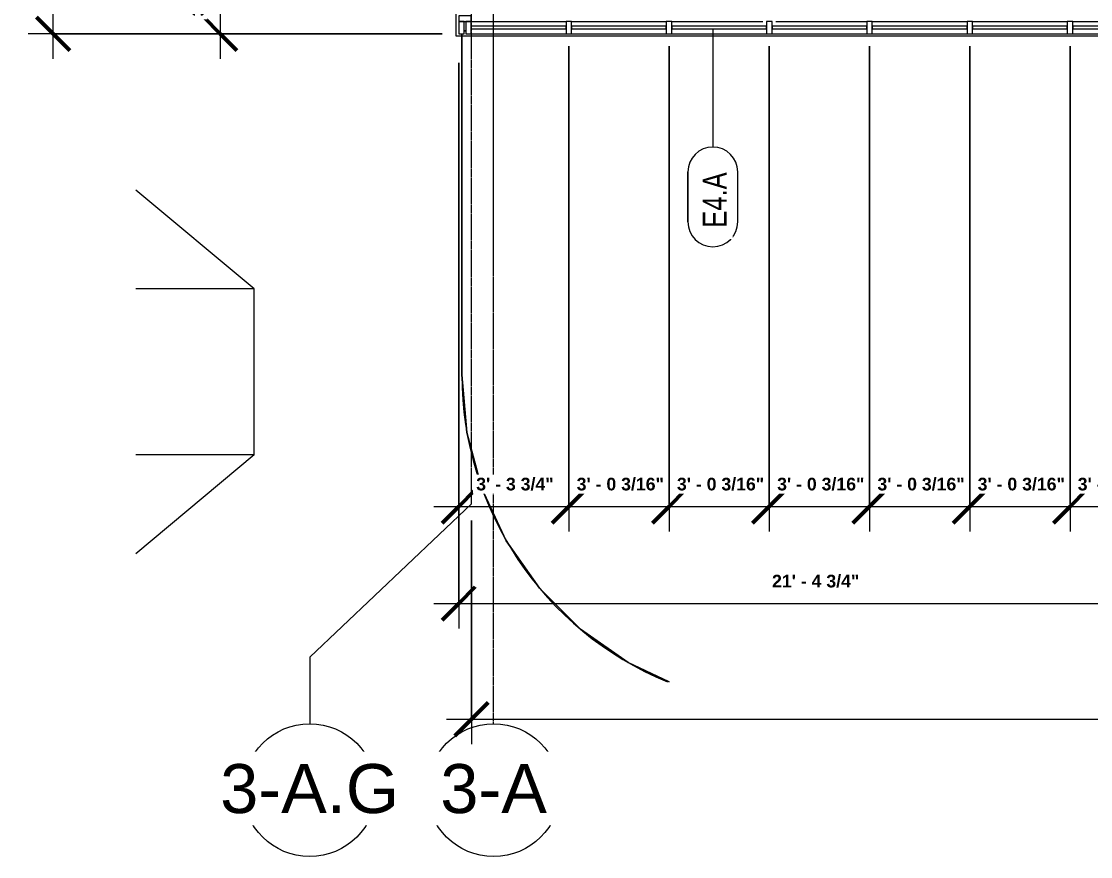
# Model space of a CAD drawing. Header units: inches. Extents: x 21592 to 24810, y -23179 to -20467.
# Drawn here: x 21899.2 to 22285.1, y -23097.1 to -22795.4 of the extents above; entities that cross this region are included whole.
import ezdxf

# ---------------------------------------------------------------- set-up
doc = ezdxf.new("R2010")
doc.units = ezdxf.units.IN
doc.header["$MEASUREMENT"] = 0
doc.linetypes.add('Grid Line 1_2_', pattern=[0.875, 0.5, -0.125, 0.125, -0.125])
for name, color, linetype, lineweight in [('A-ANNO-DIMS', 211, 'Continuous', 9), ('A-ANNO-DIMS-96', 211, 'Continuous', 9), ('A-GLAZ-CURT', 52, 'Continuous', 20), ('A-GLAZ-CWMG', 51, 'Continuous', 20), ('A-SITE-ROAD', 130, 'Continuous', 140), ('A-SITE-SWLK', 140, 'Continuous', 140), ('A-WALL-IDEN', 211, 'Continuous', 9), ('A-WALL-PATT', 111, 'Continuous', 50), ('C-TOPO', 7, 'Continuous', 20), ('Conc', 7, 'Continuous', 140), ('L-SITE-WALL', 31, 'Continuous', 20), ('S-GRID', 1, 'Continuous', 9), ('S-GRID-IDEN', 1, 'Continuous', 9)]:
    doc.layers.add(name, color=color, linetype=linetype, lineweight=lineweight)
doc.styles.add('Arial', font='arial.ttf', dxfattribs={"height": 17.703593})
doc.styles.add('Arial_B', font='arialbd.ttf', dxfattribs={"height": 9.132806})
doc.styles.add('Arial_B_1', font='arialbd.ttf', dxfattribs={"height": 4.566403})
doc.styles.add('Century Gothic_1', font='GOTHIC.TTF', dxfattribs={"width": 0.8, "height": 8.622671})
doc.dimstyles.new('OD_Dimension', dxfattribs={"dimscale": 12, "dimtxt": 9, "dimasz": 1, "dimexe": 0.75, "dimexo": 0.5, "dimgap": 0.5, "dimtad": 1, "dimdec": 4, "dimrnd": 0.0625, "dimzin": 3, "dimdsep": 46, "dimlunit": 4, "dimtxsty": 'Arial_B', "dimblk1": 'OBLIQUE', "dimblk2": 'OBLIQUE', "dimsah": 1, "dimcen": 0.09, "dimdle": 0.75, "dimazin": 0, "dimtfac": 1, "dimtdec": 4, "dimtix": 1, "dimtmove": 1, "dimatfit": 3, "dimfxl": 1, "dimtvp": 1, "dimtfill": 1, "dimfrac": 2, "dimtolj": 1, "dimtzin": 0, "dimlwd": 13, "dimlwe": 13, "dimarcsym": 2})
doc.dimstyles.new('OD_Dimension_2_1', dxfattribs={"dimscale": 12, "dimtxt": 4.5, "dimasz": 1, "dimexe": 0.75, "dimexo": 0.5, "dimgap": 0.375, "dimtad": 1, "dimdec": 4, "dimrnd": 0.0625, "dimzin": 3, "dimdsep": 46, "dimlunit": 4, "dimtxsty": 'Arial_B_1', "dimblk1": 'OBLIQUE', "dimblk2": 'OBLIQUE', "dimsah": 1, "dimcen": 0.09, "dimdle": 0.75, "dimazin": 0, "dimtfac": 1, "dimtdec": 4, "dimtix": 1, "dimtmove": 0, "dimatfit": 3, "dimfxl": 1, "dimtvp": 1, "dimtfill": 1, "dimfrac": 2, "dimtolj": 1, "dimtzin": 0, "dimlwd": 13, "dimlwe": 13, "dimarcsym": 2})
doc.dimstyles.new('OD_Dimension_2_2', dxfattribs={"dimscale": 12, "dimtxt": 4.5, "dimasz": 1, "dimexe": 0.75, "dimexo": 0.5, "dimgap": 0.375, "dimtad": 1, "dimdec": 4, "dimrnd": 0.0625, "dimzin": 3, "dimdsep": 46, "dimlunit": 4, "dimtxsty": 'Arial_B_1', "dimblk1": 'OBLIQUE', "dimblk2": 'OBLIQUE', "dimsah": 1, "dimcen": 0.09, "dimdle": 0.75, "dimazin": 0, "dimtfac": 1, "dimtdec": 4, "dimtix": 1, "dimtmove": 0, "dimatfit": 3, "dimfxl": 1, "dimtvp": 1, "dimtfill": 1, "dimfrac": 2, "dimtolj": 1, "dimtzin": 0, "dimlwd": 13, "dimlwe": 13, "dimarcsym": 2})
doc.dimstyles.new('OD_Dimension_2_3', dxfattribs={"dimscale": 12, "dimtxt": 4.5, "dimasz": 1, "dimexe": 0.75, "dimexo": 0.5, "dimgap": 0.375, "dimtad": 1, "dimdec": 4, "dimrnd": 0.0625, "dimzin": 3, "dimdsep": 46, "dimlunit": 4, "dimtxsty": 'Arial_B_1', "dimblk1": 'OBLIQUE', "dimblk2": 'OBLIQUE', "dimsah": 1, "dimcen": 0.09, "dimdle": 0.75, "dimazin": 0, "dimtfac": 1, "dimtdec": 4, "dimtix": 1, "dimtmove": 0, "dimatfit": 3, "dimfxl": 1, "dimtvp": 1, "dimtfill": 1, "dimfrac": 2, "dimtolj": 1, "dimtzin": 0, "dimlwd": 13, "dimlwe": 13, "dimarcsym": 2})
doc.dimstyles.new('OD_Dimension_2_4', dxfattribs={"dimscale": 12, "dimtxt": 4.5, "dimasz": 1, "dimexe": 0.75, "dimexo": 0.5, "dimgap": 0.375, "dimtad": 1, "dimdec": 4, "dimrnd": 0.0625, "dimzin": 3, "dimdsep": 46, "dimlunit": 4, "dimtxsty": 'Arial_B_1', "dimblk1": 'OBLIQUE', "dimblk2": 'OBLIQUE', "dimsah": 1, "dimcen": 0.09, "dimdle": 0.75, "dimazin": 0, "dimtfac": 1, "dimtdec": 4, "dimtix": 1, "dimtmove": 0, "dimatfit": 3, "dimfxl": 1, "dimtvp": 1, "dimtfill": 1, "dimfrac": 2, "dimtolj": 1, "dimtzin": 0, "dimlwd": 13, "dimlwe": 13, "dimarcsym": 2})
pattern_1 = [(0, (0, 0), (30.72, 7.68), [1.267, -21.773, 1.267, -21.773, -122.88]), (0, (0, 0), (30.72, 7.68), [-46.08, 1.267, -44.813, 1.267, -21.773, -53.76]), (0, (0, 0), (30.72, 7.68), [-115.2, 1.267, -14.093, 1.267, -37.133]), (120, (11.52, 3.84), (-22.0110751, 22.7643004), [1.267, -21.773, 1.267, -21.773, -122.88]), (120, (11.52, 3.84), (-22.0110751, 22.7643004), [-46.08, 1.267, -44.813, 1.267, -21.773, -53.76]), (120, (11.52, 3.84), (-22.0110751, 22.7643004), [-115.2, 1.267, -14.093, 1.267, -37.133]), (240, (15.36, 19.2), (-8.7089249, -30.4443004), [1.267, -21.773, 1.267, -21.773, -122.88]), (240, (15.36, 19.2), (-8.7089249, -30.4443004), [-46.08, 1.267, -44.813, 1.267, -21.773, -53.76]), (240, (15.36, 19.2), (-8.7089249, -30.4443004), [-115.2, 1.267, -14.093, 1.267, -37.133])]

# ---------------------------------------------------------------- blocks, each defined once
blk = doc.blocks.new('Struct_Xcel_Sports Complex_rvt-1-Enlarged First Floor Plan _West_')
at = {"layer": 'L-SITE-WALL', "color": 43, "lineweight": 13}
blk.add_line((22059.58, -22798.8), (22059.02, -22798.8), dxfattribs=at)
blk = doc.blocks.new('System Panel - INSULATED LOW-E GLAZING _SEE ELEVATIONS FOR U-FACTOR_ SHGC_ _ LT_-1142335-Enlarged First Floor Plan _West_')
at = {"layer": 'A-GLAZ-CURT', "color": 7}
for p, q in [((16.53125, -0.25), (-16.53125, -0.25)), ((-16.53125, -0.25), (-16.53125, -1.25)), ((-16.53125, -1.25), (16.53125, -1.25)), ((16.53125, -1.25), (16.53125, -0.25))]:
    blk.add_line(p, q, dxfattribs=at)
at = {"layer": 'A-GLAZ-CURT', "color": 10, "lineweight": 13}
for p, q in [((-16.53125, -1.25), (-16.53125, -0.25)), ((16.53125, -0.25), (-16.53125, -0.25)), ((-16.53125, -1.25), (16.53125, -1.25)), ((16.53125, -0.25), (16.53125, -1.25))]:
    blk.add_line(p, q, dxfattribs=at)
blk = doc.blocks.new('Rectangular Mullion - Exterior 2_ x 4_5_-1135321-Enlarged First Floor Plan _West_')
at = {"layer": 'A-GLAZ-CWMG', "color": 43, "lineweight": 13}
for p, q in [((22278.7, -22795.43), (22311.77, -22795.43)), ((22278.7, -22799.93), (22311.77, -22799.93))]:
    blk.add_line(p, q, dxfattribs=at)
blk = doc.blocks.new('Rectangular Mullion - Exterior 2_ x 4_5_-1142379-Enlarged First Floor Plan _West_')
at = {"layer": 'A-GLAZ-CWMG', "color": 7}
for p, q in [((-2, 3), (0, 3)), ((-2, -1.5), (-2, 3)), ((0, 3), (0, -1.5)), ((0, -1.5), (-2, -1.5))]:
    blk.add_line(p, q, dxfattribs=at)
blk = doc.blocks.new('System Panel - INSULATED LOW-E GLAZING _SEE ELEVATIONS FOR U-FACTOR_ SHGC_ _ LT_-827433-Enlarged First Floor Plan _West_')
at = {"layer": 'A-GLAZ-CURT', "color": 7}
for p, q in [((17.09375, -0.25), (-17.09375, -0.25)), ((-17.09375, -0.25), (-17.09375, -1.25)), ((-17.09375, -1.25), (17.09375, -1.25)), ((17.09375, -1.25), (17.09375, -0.25))]:
    blk.add_line(p, q, dxfattribs=at)
at = {"layer": 'A-GLAZ-CURT', "color": 10, "lineweight": 13}
for p, q in [((-17.09375, -1.25), (-17.09375, -0.25)), ((17.09375, -0.25), (-17.09375, -0.25)), ((-17.09375, -1.25), (17.09375, -1.25)), ((17.09375, -0.25), (17.09375, -1.25))]:
    blk.add_line(p, q, dxfattribs=at)
blk = doc.blocks.new('Rectangular Mullion - Exterior 2_ x 4_5_-769211-Enlarged First Floor Plan _West_')
at = {"layer": 'A-GLAZ-CWMG', "color": 43, "lineweight": 13}
for p, q in [((22242.52, -22795.43), (22276.7, -22795.43)), ((22242.52, -22799.93), (22276.7, -22799.93))]:
    blk.add_line(p, q, dxfattribs=at)
blk = doc.blocks.new('Rectangular Mullion - Exterior 2_ x 4_5_-827464-Enlarged First Floor Plan _West_')
at = {"layer": 'A-GLAZ-CWMG', "color": 7}
for p, q in [((-1, 3), (1, 3)), ((-1, -1.5), (-1, 3)), ((1, 3), (1, -1.5)), ((1, -1.5), (-1, -1.5))]:
    blk.add_line(p, q, dxfattribs=at)
blk = doc.blocks.new('Rectangular Mullion - Exterior 2_ x 4_5_-V5-Enlarged First Floor Plan _West_')
at = {"layer": 'A-GLAZ-CWMG', "color": 43, "lineweight": 13}
for p, q in [((22206.33, -22795.43), (22240.52, -22795.43)), ((22206.33, -22799.93), (22240.52, -22799.93))]:
    blk.add_line(p, q, dxfattribs=at)
blk = doc.blocks.new('Rectangular Mullion - Exterior 2_ x 4_5_-1115231-Enlarged First Floor Plan _West_')
at = {"layer": 'A-GLAZ-CWMG', "color": 7}
for p, q in [((-1, 3), (1, 3)), ((-1, -1.5), (-1, 3)), ((1, 3), (1, -1.5)), ((1, -1.5), (-1, -1.5))]:
    blk.add_line(p, q, dxfattribs=at)
blk = doc.blocks.new('Rectangular Mullion - Exterior 2_ x 4_5_-V6-Enlarged First Floor Plan _West_')
at = {"layer": 'A-GLAZ-CWMG', "color": 43, "lineweight": 13}
for p, q in [((22171.52, -22795.43), (22204.33, -22795.43)), ((22170.14, -22799.93), (22204.33, -22799.93))]:
    blk.add_line(p, q, dxfattribs=at)
blk = doc.blocks.new('Rectangular Mullion - Exterior 2_ x 4_5_-769200-Enlarged First Floor Plan _West_')
at = {"layer": 'A-GLAZ-CWMG', "color": 43, "lineweight": 13}
for p, q in [((24100.14, -22795.43), (24132.95, -22795.43)), ((24100.14, -22799.93), (24134.33, -22799.93))]:
    blk.add_line(p, q, dxfattribs=at)
blk = doc.blocks.new('Rectangular Mullion - Exterior 2_ x 4_5_-1142387-Enlarged First Floor Plan _West_')
at = {"layer": 'A-GLAZ-CWMG', "color": 7}
for p, q in [((-2, 1.5), (0, 1.5)), ((-2, -3), (-2, 1.5)), ((0, 1.5), (0, -3)), ((0, -3), (-2, -3))]:
    blk.add_line(p, q, dxfattribs=at)
blk = doc.blocks.new('Grid - Grid Head - Circle-14747-Enlarged First Floor Plan _West_')
at = {"layer": 'S-GRID-IDEN'}
blk.add_circle((0, 0), 0.25, dxfattribs=at)
blk = doc.blocks.new('DIMBLOCK1-Enlarged First Floor Plan _West_')
at = {"layer": 'A-ANNO-DIMS-96', "lineweight": 13}
for p, q in [((22061.64, -22975.77), (22061.64, -23056.53)), ((22061.64, -23047.53), (22061.64, -22975.77)), ((22807.39, -23045.04), (22807.39, -23056.53)), ((22807.39, -23047.53), (22807.39, -23045.04)), ((22052.64, -23047.53), (22816.39, -23047.53))]:
    blk.add_line(p, q, dxfattribs=at)
at = {"layer": 'A-ANNO-DIMS-96', "lineweight": 50}
for p, q in [((22061.64, -23047.53), (22067.64, -23041.53)), ((22807.39, -23047.53), (22813.39, -23041.53)), ((22061.64, -23047.53), (22055.64, -23053.53)), ((22807.39, -23047.53), (22801.39, -23053.53))]:
    blk.add_line(p, q, dxfattribs=at)
at = {"layer": 'A-ANNO-DIMS-96', "lineweight": 13}
blk.add_ellipse((22465.02, -23047.53), major_axis=(30.5, 0), ratio=0.236231, start_param=1.570796, end_param=3.141593, dxfattribs=at)
at = {"layer": 'A-ANNO-DIMS-96', "color": 0, "lineweight": 13, "insert": (22404.02, -23035.76), "char_height": 9.1328, "width": 73.2, "attachment_point": 1, "line_spacing_factor": 0.938532, "style": 'Arial_B', "bg_fill": 3, "box_fill_scale": 1.25, "bg_fill_color": 0, "bg_fill_transparency": 0}
blk.add_mtext('62\' - 1 3/4"', dxfattribs=at)
blk = doc.blocks.new('_Oblique')
at = {"color": 0, "linetype": 'ByBlock', "lineweight": -2}
blk.add_line((-0.5, -0.5), (0.5, 0.5), dxfattribs=at)
blk = doc.blocks.new('Wall Tag - 1_4_-1369832-Enlarged First Floor Plan _West_')
at = {"layer": 'A-WALL-IDEN', "color": 153}
for p, q in [((-0.0822, 0.0968), (0.1053, 0.0968)), ((0.1053, 0.0968), (-0.0822, 0.0968)), ((-0.0822, -0.0907), (0.1053, -0.0907)), ((-0.0822, -0.0907), (0.1053, -0.0907))]:
    blk.add_line(p, q, dxfattribs=at)
for centre, start, end in [((-0.0822, 0.0031), 90, 270), ((-0.0822, 0.0031), 90, 270), ((0.1053, 0.0031), 270, 90), ((0.1053, 0.0031), 270, 90)]:
    blk.add_arc(centre, 0.0937, start, end, dxfattribs=at)
blk = doc.blocks.new('DIMBLOCK63-Enlarged First Floor Plan _West_')
at = {"layer": 'A-ANNO-DIMS-96', "lineweight": 13}
for p, q in [((22096.77, -22804.43), (22096.77, -22979.65)), ((22096.77, -22970.65), (22096.77, -22804.43)), ((22057.02, -22810.43), (22057.02, -22979.65)), ((22057.02, -22970.65), (22057.02, -22810.43)), ((22048.02, -22970.65), (22096.77, -22970.65))]:
    blk.add_line(p, q, dxfattribs=at)
at = {"layer": 'A-ANNO-DIMS-96', "lineweight": 50}
for p, q in [((22057.02, -22970.65), (22063.02, -22964.65)), ((22096.77, -22970.65), (22102.77, -22964.65)), ((22057.02, -22970.65), (22051.02, -22976.65)), ((22096.77, -22970.65), (22090.77, -22976.65))]:
    blk.add_line(p, q, dxfattribs=at)
at = {"layer": 'A-ANNO-DIMS-96', "color": 0, "lineweight": 13, "insert": (22063.35, -22960.29), "char_height": 4.5664, "width": 32.4857, "attachment_point": 1, "line_spacing_factor": 0.938532, "style": 'Arial_B_1', "bg_fill": 3, "box_fill_scale": 1.25, "bg_fill_color": 0, "bg_fill_transparency": 0}
blk.add_mtext('3\' - 3 3/4"', dxfattribs=at)
blk = doc.blocks.new('DIMBLOCK64-Enlarged First Floor Plan _West_')
at = {"layer": 'A-ANNO-DIMS-96', "lineweight": 13}
for p, q in [((22096.77, -22804.43), (22096.77, -22979.65)), ((22096.77, -22970.65), (22096.77, -22804.43)), ((22132.95, -22804.43), (22132.95, -22979.65)), ((22132.95, -22970.65), (22132.95, -22804.43)), ((22096.77, -22970.65), (22132.95, -22970.65))]:
    blk.add_line(p, q, dxfattribs=at)
at = {"layer": 'A-ANNO-DIMS-96', "lineweight": 50}
for p, q in [((22096.77, -22970.65), (22102.77, -22964.65)), ((22132.95, -22970.65), (22138.95, -22964.65)), ((22096.77, -22970.65), (22090.77, -22976.65)), ((22132.95, -22970.65), (22126.95, -22976.65))]:
    blk.add_line(p, q, dxfattribs=at)
at = {"layer": 'A-ANNO-DIMS-96', "color": 0, "lineweight": 13, "insert": (22099.61, -22960.29), "char_height": 4.5664, "width": 36.6, "attachment_point": 1, "line_spacing_factor": 0.938532, "style": 'Arial_B_1', "bg_fill": 3, "box_fill_scale": 1.25, "bg_fill_color": 0, "bg_fill_transparency": 0}
blk.add_mtext('3\' - 0 3/16"', dxfattribs=at)
blk = doc.blocks.new('DIMBLOCK65-Enlarged First Floor Plan _West_')
at = {"layer": 'A-ANNO-DIMS-96', "lineweight": 13}
for p, q in [((22132.95, -22804.43), (22132.95, -22979.65)), ((22132.95, -22970.65), (22132.95, -22804.43)), ((22169.14, -22804.43), (22169.14, -22979.65)), ((22169.14, -22970.65), (22169.14, -22804.43)), ((22132.95, -22970.65), (22169.14, -22970.65))]:
    blk.add_line(p, q, dxfattribs=at)
at = {"layer": 'A-ANNO-DIMS-96', "lineweight": 50}
for p, q in [((22132.95, -22970.65), (22138.95, -22964.65)), ((22169.14, -22970.65), (22175.14, -22964.65)), ((22132.95, -22970.65), (22126.95, -22976.65)), ((22169.14, -22970.65), (22163.14, -22976.65))]:
    blk.add_line(p, q, dxfattribs=at)
at = {"layer": 'A-ANNO-DIMS-96', "color": 0, "lineweight": 13, "insert": (22135.8, -22960.29), "char_height": 4.5664, "width": 36.6, "attachment_point": 1, "line_spacing_factor": 0.938532, "style": 'Arial_B_1', "bg_fill": 3, "box_fill_scale": 1.25, "bg_fill_color": 0, "bg_fill_transparency": 0}
blk.add_mtext('3\' - 0 3/16"', dxfattribs=at)
blk = doc.blocks.new('DIMBLOCK66-Enlarged First Floor Plan _West_')
at = {"layer": 'A-ANNO-DIMS-96', "lineweight": 13}
for p, q in [((22169.14, -22804.43), (22169.14, -22979.65)), ((22169.14, -22970.65), (22169.14, -22804.43)), ((22205.33, -22804.43), (22205.33, -22979.65)), ((22205.33, -22970.65), (22205.33, -22804.43)), ((22169.14, -22970.65), (22205.33, -22970.65))]:
    blk.add_line(p, q, dxfattribs=at)
at = {"layer": 'A-ANNO-DIMS-96', "lineweight": 50}
for p, q in [((22169.14, -22970.65), (22175.14, -22964.65)), ((22205.33, -22970.65), (22211.33, -22964.65)), ((22169.14, -22970.65), (22163.14, -22976.65)), ((22205.33, -22970.65), (22199.33, -22976.65))]:
    blk.add_line(p, q, dxfattribs=at)
at = {"layer": 'A-ANNO-DIMS-96', "color": 0, "lineweight": 13, "insert": (22171.98, -22960.29), "char_height": 4.5664, "width": 36.6, "attachment_point": 1, "line_spacing_factor": 0.938532, "style": 'Arial_B_1', "bg_fill": 3, "box_fill_scale": 1.25, "bg_fill_color": 0, "bg_fill_transparency": 0}
blk.add_mtext('3\' - 0 3/16"', dxfattribs=at)
blk = doc.blocks.new('DIMBLOCK67-Enlarged First Floor Plan _West_')
at = {"layer": 'A-ANNO-DIMS-96', "lineweight": 13}
for p, q in [((22205.33, -22804.43), (22205.33, -22979.65)), ((22205.33, -22970.65), (22205.33, -22804.43)), ((22241.52, -22804.43), (22241.52, -22979.65)), ((22241.52, -22970.65), (22241.52, -22804.43)), ((22205.33, -22970.65), (22241.52, -22970.65))]:
    blk.add_line(p, q, dxfattribs=at)
at = {"layer": 'A-ANNO-DIMS-96', "lineweight": 50}
for p, q in [((22205.33, -22970.65), (22211.33, -22964.65)), ((22241.52, -22970.65), (22247.52, -22964.65)), ((22205.33, -22970.65), (22199.33, -22976.65)), ((22241.52, -22970.65), (22235.52, -22976.65))]:
    blk.add_line(p, q, dxfattribs=at)
at = {"layer": 'A-ANNO-DIMS-96', "color": 0, "lineweight": 13, "insert": (22208.17, -22960.29), "char_height": 4.5664, "width": 36.6, "attachment_point": 1, "line_spacing_factor": 0.938532, "style": 'Arial_B_1', "bg_fill": 3, "box_fill_scale": 1.25, "bg_fill_color": 0, "bg_fill_transparency": 0}
blk.add_mtext('3\' - 0 3/16"', dxfattribs=at)
blk = doc.blocks.new('DIMBLOCK68-Enlarged First Floor Plan _West_')
at = {"layer": 'A-ANNO-DIMS-96', "lineweight": 13}
for p, q in [((22241.52, -22804.43), (22241.52, -22979.65)), ((22241.52, -22970.65), (22241.52, -22804.43)), ((22277.7, -22804.43), (22277.7, -22979.65)), ((22277.7, -22970.65), (22277.7, -22804.43)), ((22241.52, -22970.65), (22277.7, -22970.65))]:
    blk.add_line(p, q, dxfattribs=at)
at = {"layer": 'A-ANNO-DIMS-96', "lineweight": 50}
for p, q in [((22241.52, -22970.65), (22247.52, -22964.65)), ((22277.7, -22970.65), (22283.7, -22964.65)), ((22241.52, -22970.65), (22235.52, -22976.65)), ((22277.7, -22970.65), (22271.7, -22976.65))]:
    blk.add_line(p, q, dxfattribs=at)
at = {"layer": 'A-ANNO-DIMS-96', "color": 0, "lineweight": 13, "insert": (22244.36, -22960.29), "char_height": 4.5664, "width": 36.6, "attachment_point": 1, "line_spacing_factor": 0.938532, "style": 'Arial_B_1', "bg_fill": 3, "box_fill_scale": 1.25, "bg_fill_color": 0, "bg_fill_transparency": 0}
blk.add_mtext('3\' - 0 3/16"', dxfattribs=at)
blk = doc.blocks.new('DIMBLOCK69-Enlarged First Floor Plan _West_')
at = {"layer": 'A-ANNO-DIMS-96', "lineweight": 13}
for p, q in [((22277.7, -22804.43), (22277.7, -22979.65)), ((22277.7, -22970.65), (22277.7, -22804.43)), ((22313.77, -22968.16), (22313.77, -22979.65)), ((22313.77, -22970.65), (22313.77, -22968.16)), ((22277.7, -22970.65), (22313.77, -22970.65))]:
    blk.add_line(p, q, dxfattribs=at)
at = {"layer": 'A-ANNO-DIMS-96', "lineweight": 50}
for p, q in [((22277.7, -22970.65), (22283.7, -22964.65)), ((22313.77, -22970.65), (22319.77, -22964.65)), ((22277.7, -22970.65), (22271.7, -22976.65)), ((22313.77, -22970.65), (22307.77, -22976.65))]:
    blk.add_line(p, q, dxfattribs=at)
at = {"layer": 'A-ANNO-DIMS-96', "color": 0, "lineweight": 13, "insert": (22280.48, -22960.29), "char_height": 4.5664, "width": 36.6, "attachment_point": 1, "line_spacing_factor": 0.938532, "style": 'Arial_B_1', "bg_fill": 3, "box_fill_scale": 1.25, "bg_fill_color": 0, "bg_fill_transparency": 0}
blk.add_mtext('3\' - 0 1/16"', dxfattribs=at)
blk = doc.blocks.new('DIMBLOCK198-Enlarged First Floor Plan _West_')
at = {"layer": 'A-ANNO-DIMS-96', "lineweight": 50}
for p, q in [((21970.98, -22760.18), (21964.98, -22754.18)), ((21970.98, -22760.18), (21976.98, -22766.18)), ((21970.98, -22799.93), (21964.98, -22793.93)), ((21970.98, -22799.93), (21976.98, -22805.93))]:
    blk.add_line(p, q, dxfattribs=at)
at = {"layer": 'A-ANNO-DIMS-96', "lineweight": 13}
for p, q in [((22052.52, -22760.18), (21961.98, -22760.18)), ((21970.98, -22760.18), (21970.98, -22808.93)), ((21970.98, -22760.18), (22052.52, -22760.18)), ((22051.02, -22799.93), (21961.98, -22799.93)), ((21970.98, -22799.93), (22051.02, -22799.93))]:
    blk.add_line(p, q, dxfattribs=at)
at = {"layer": 'A-ANNO-DIMS-96', "color": 0, "lineweight": 13, "insert": (21960.63, -22793.59), "char_height": 4.5664, "width": 32.4857, "attachment_point": 1, "rotation": 90, "line_spacing_factor": 0.938532, "style": 'Arial_B_1', "bg_fill": 3, "box_fill_scale": 1.25, "bg_fill_color": 0, "bg_fill_transparency": 0}
blk.add_mtext('3\' - 3 3/4"', dxfattribs=at)
blk = doc.blocks.new('DIMBLOCK199-Enlarged First Floor Plan _West_')
at = {"layer": 'A-ANNO-DIMS-96', "lineweight": 13}
for p, q in [((22057.02, -22810.43), (22057.02, -23014.69)), ((22057.02, -23005.69), (22057.02, -22810.43)), ((22313.77, -23003.2), (22313.77, -23014.69)), ((22313.77, -23005.69), (22313.77, -23003.2)), ((22048.02, -23005.69), (22313.77, -23005.69))]:
    blk.add_line(p, q, dxfattribs=at)
at = {"layer": 'A-ANNO-DIMS-96', "lineweight": 50}
for p, q in [((22057.02, -23005.69), (22063.02, -22999.69)), ((22313.77, -23005.69), (22319.77, -22999.69)), ((22057.02, -23005.69), (22051.02, -23011.69)), ((22313.77, -23005.69), (22307.77, -23011.69))]:
    blk.add_line(p, q, dxfattribs=at)
at = {"layer": 'A-ANNO-DIMS-96', "color": 0, "lineweight": 13, "insert": (22170.14, -22995.33), "char_height": 4.5664, "width": 36.6, "attachment_point": 1, "line_spacing_factor": 0.938532, "style": 'Arial_B_1', "bg_fill": 3, "box_fill_scale": 1.25, "bg_fill_color": 0, "bg_fill_transparency": 0}
blk.add_mtext('21\' - 4 3/4"', dxfattribs=at)
blk = doc.blocks.new('DIMBLOCK259-Enlarged First Floor Plan _West_')
at = {"layer": 'A-ANNO-DIMS-96', "lineweight": 50}
for p, q in [((21910.66, -22543.18), (21904.66, -22537.18)), ((21910.66, -22543.18), (21916.66, -22549.18)), ((21910.66, -22799.93), (21904.66, -22793.93)), ((21910.66, -22799.93), (21916.66, -22805.93))]:
    blk.add_line(p, q, dxfattribs=at)
at = {"layer": 'A-ANNO-DIMS-96', "lineweight": 13}
for p, q in [((21908.17, -22543.18), (21919.66, -22543.18)), ((21910.66, -22543.18), (21908.17, -22543.18)), ((21910.66, -22808.93), (21910.66, -22543.18)), ((22051.02, -22799.93), (21901.66, -22799.93)), ((21910.66, -22799.93), (22051.02, -22799.93))]:
    blk.add_line(p, q, dxfattribs=at)
at = {"layer": 'A-ANNO-DIMS-96', "color": 0, "lineweight": 13, "insert": (21900.31, -22686.8), "char_height": 4.5664, "width": 36.6, "attachment_point": 1, "rotation": 90, "line_spacing_factor": 0.938532, "style": 'Arial_B_1', "bg_fill": 3, "box_fill_scale": 1.25, "bg_fill_color": 0, "bg_fill_transparency": 0}
blk.add_mtext('21\' - 4 3/4"', dxfattribs=at)

msp = doc.modelspace()

# ---------------------------------------------------------------- hatches: boundary and pattern name
at = {"layer": 'A-WALL-PATT', "lineweight": 9}
h = msp.add_hatch(dxfattribs=at)
h.set_pattern_fill('FP_11', color=8, style=0, pattern_type=2)
h.set_pattern_definition(pattern_1)
h.paths.add_polyline_path([(22167.39023, -22795.42781), (22171.51523, -22795.42781), (22171.51523, -22613.67781), (22170.89023, -22613.67781), (22170.89023, -22794.80281), (22167.39023, -22794.80281)], flags=0)
h = msp.add_hatch(dxfattribs=at)
h.set_pattern_fill('FP_11', color=8, style=0, pattern_type=2)
h.set_pattern_definition(pattern_1)
h.paths.add_polyline_path([(22166.76523, -22795.42781), (22167.39023, -22795.42781), (22167.39023, -22617.80281), (22166.76523, -22617.80281), (22166.76523, -22724.08813)], flags=0)

# ---------------------------------------------------------------- linework, layer by layer
at = {"layer": 'A-SITE-ROAD', "color": 43, "lineweight": 13}
for p, q in [((21983.23523, -22892.0707), (21940.44966, -22856.41606)), ((21983.23523, -22892.0707), (21940.44966, -22892.0707)), ((21983.23523, -22952.06748), (21983.23523, -22892.0707)), ((21983.23523, -22952.06748), (21940.44966, -22987.72212)), ((21983.23523, -22952.06748), (21940.44966, -22952.06748))]:
    msp.add_line(p, q, dxfattribs=at)
at = {"layer": 'A-SITE-SWLK', "color": 43, "lineweight": 13}
msp.add_arc((22178.14023, -22923.08555), 120, 180, 247.5647391, dxfattribs=at)
at = {"layer": 'A-WALL-IDEN', "color": 153}
msp.add_line((22148.76362, -22798.42781), (22148.76362, -22840.82313), dxfattribs=at)
at = {"layer": 'C-TOPO', "color": 43, "lineweight": 13}
for p, q in [((22058.14014, -22799.92781), (22058.14014, -22923.08496)), ((22058.14014, -22923.08496), (22058.14014, -22799.92781)), ((22058.14014, -22923.08496), (22059.96387, -22943.92383)), ((22059.96387, -22943.92383), (22058.14014, -22923.08496)), ((22059.96387, -22943.92383), (22065.37646, -22964.12842)), ((22065.37646, -22964.12842), (22059.96387, -22943.92383)), ((22065.37646, -22964.12842), (22074.2168, -22983.08496)), ((22074.2168, -22983.08496), (22065.37646, -22964.12842)), ((22074.2168, -22983.08496), (22086.21533, -23000.2207)), ((22086.21533, -23000.2207), (22074.2168, -22983.08496)), ((22086.21533, -23000.2207), (22101.00586, -23015.01123)), ((22101.00586, -23015.01123), (22086.21533, -23000.2207)), ((22101.00586, -23015.01123), (22118.14014, -23027.0083)), ((22118.14014, -23027.0083), (22101.00586, -23015.01123)), ((22118.14014, -23027.0083), (22133.02111, -23033.94747)), ((22133.02111, -23033.94747), (22118.14014, -23027.0083))]:
    msp.add_line(p, q, dxfattribs=at)
at = {"layer": 'Conc', "color": 43, "lineweight": 13}
msp.add_line((22058.14023, -22799.92781), (22058.14023, -22923.08555), dxfattribs=at)
at = {"layer": 'L-SITE-WALL', "color": 43, "lineweight": 13}
for p, q in [((22056.14023, -22800.80281), (22056.14023, -20889.55281)), ((22059.01523, -22798.80281), (22059.57773, -22798.80281)), ((22640.8238, -22800.80281), (22056.14023, -22800.80281))]:
    msp.add_line(p, q, dxfattribs=at)
at = {"layer": 'S-GRID', "linetype": 'Grid Line 1_2_'}
for p, q in [((22069.64023, -23049.14903), (22069.64023, -20633.37408)), ((22061.64023, -22969.76788), (22061.64023, -20681.37408))]:
    msp.add_line(p, q, dxfattribs=at)
at = {"layer": 'S-GRID'}
for p, q in [((22061.64023, -22969.76788), (22003.2372, -23025.14903)), ((22003.2372, -23025.14903), (22003.2372, -23049.14903))]:
    msp.add_line(p, q, dxfattribs=at)

# ---------------------------------------------------------------- block references
at = {"layer": 'A-GLAZ-CURT', "color": 10, "lineweight": 13, "rotation": 180}
for name, p in [('System Panel - INSULATED LOW-E GLAZING _SEE ELEVATIONS FOR U-FACTOR_ SHGC_ _ LT_-827433-Enlarged First Floor Plan _West_', (22078.67148, -22798.42781)), ('System Panel - INSULATED LOW-E GLAZING _SEE ELEVATIONS FOR U-FACTOR_ SHGC_ _ LT_-827433-Enlarged First Floor Plan _West_', (22114.85898, -22798.42781)), ('System Panel - INSULATED LOW-E GLAZING _SEE ELEVATIONS FOR U-FACTOR_ SHGC_ _ LT_-827433-Enlarged First Floor Plan _West_', (22151.04648, -22798.42781)), ('System Panel - INSULATED LOW-E GLAZING _SEE ELEVATIONS FOR U-FACTOR_ SHGC_ _ LT_-827433-Enlarged First Floor Plan _West_', (22187.23398, -22798.42781)), ('System Panel - INSULATED LOW-E GLAZING _SEE ELEVATIONS FOR U-FACTOR_ SHGC_ _ LT_-827433-Enlarged First Floor Plan _West_', (22223.42148, -22798.42781)), ('System Panel - INSULATED LOW-E GLAZING _SEE ELEVATIONS FOR U-FACTOR_ SHGC_ _ LT_-827433-Enlarged First Floor Plan _West_', (22259.60898, -22798.42781)), ('System Panel - INSULATED LOW-E GLAZING _SEE ELEVATIONS FOR U-FACTOR_ SHGC_ _ LT_-1142335-Enlarged First Floor Plan _West_', (22295.23398, -22798.42781))]:
    msp.add_blockref(name, p, dxfattribs=at)
at = {"layer": 'A-GLAZ-CWMG', "color": 43, "lineweight": 13, "extrusion": (0, 0, -1), "rotation": 269.9999999999999}
msp.add_blockref('Rectangular Mullion - Exterior 2_ x 4_5_-1142387-Enlarged First Floor Plan _West_', (-22058.51523, -22795.42781), dxfattribs=at)
at = {"layer": 'A-GLAZ-CWMG', "color": 43, "lineweight": 13, "extrusion": (0, 0, -1)}
for name, p in [('Rectangular Mullion - Exterior 2_ x 4_5_-1142379-Enlarged First Floor Plan _West_', (-22057.01523, -22798.42781)), ('Rectangular Mullion - Exterior 2_ x 4_5_-1115231-Enlarged First Floor Plan _West_', (-22060.57773, -22798.42781)), ('Rectangular Mullion - Exterior 2_ x 4_5_-1115231-Enlarged First Floor Plan _West_', (-22096.76523, -22798.42781)), ('Rectangular Mullion - Exterior 2_ x 4_5_-1115231-Enlarged First Floor Plan _West_', (-22132.95273, -22798.42781)), ('Rectangular Mullion - Exterior 2_ x 4_5_-1115231-Enlarged First Floor Plan _West_', (-22169.14023, -22798.42781)), ('Rectangular Mullion - Exterior 2_ x 4_5_-1115231-Enlarged First Floor Plan _West_', (-22205.32773, -22798.42781)), ('Rectangular Mullion - Exterior 2_ x 4_5_-1115231-Enlarged First Floor Plan _West_', (-22241.51523, -22798.42781)), ('Rectangular Mullion - Exterior 2_ x 4_5_-827464-Enlarged First Floor Plan _West_', (-22277.70273, -22798.42781))]:
    msp.add_blockref(name, p, dxfattribs=at)
at = {"layer": 'A-GLAZ-CWMG', "color": 43, "lineweight": 13}
for name, p in [('Rectangular Mullion - Exterior 2_ x 4_5_-V5-Enlarged First Floor Plan _West_', (-144.75, 0)), ('Rectangular Mullion - Exterior 2_ x 4_5_-V5-Enlarged First Floor Plan _West_', (-108.5625, 0)), ('Rectangular Mullion - Exterior 2_ x 4_5_-769200-Enlarged First Floor Plan _West_', (-1966.1875, 0)), ('Rectangular Mullion - Exterior 2_ x 4_5_-V6-Enlarged First Floor Plan _West_', (0, 0)), ('Rectangular Mullion - Exterior 2_ x 4_5_-V5-Enlarged First Floor Plan _West_', (0, 0)), ('Rectangular Mullion - Exterior 2_ x 4_5_-769211-Enlarged First Floor Plan _West_', (0, 0)), ('Rectangular Mullion - Exterior 2_ x 4_5_-1135321-Enlarged First Floor Plan _West_', (0, 0))]:
    msp.add_blockref(name, p, dxfattribs=at)
at = {"layer": 'A-WALL-IDEN', "color": 153, "xscale": 95.99999999999994, "yscale": 95.99999999999994, "zscale": 95.99999999999994, "rotation": 89.99999999999991}
msp.add_blockref('Wall Tag - 1_4_-1369832-Enlarged First Floor Plan _West_', (22149.05733, -22859.92781), dxfattribs=at)
at = {"layer": 'S-GRID-IDEN', "xscale": 95.99999999999994, "yscale": 95.99999999999994, "zscale": 95.99999999999994}
for p in [(22003.2372, -23073.14903), (22069.64023, -23073.14903)]:
    msp.add_blockref('Grid - Grid Head - Circle-14747-Enlarged First Floor Plan _West_', p, dxfattribs=at)

# ---------------------------------------------------------------- next in the draw order: texts
at = {"layer": 'A-WALL-IDEN', "insert": (22145.12299, -22859.95667), "char_height": 8.622671, "width": 23.76, "attachment_point": 2, "rotation": 90, "line_spacing_factor": 0.984117, "style": 'Century Gothic_1', "bg_fill": 3, "box_fill_scale": 1.25, "bg_fill_color": 0, "bg_fill_transparency": 0}
msp.add_mtext('E4.A', dxfattribs=at)
at = {"layer": 'S-GRID-IDEN', "insert": (22069.63561, -23063.71216), "char_height": 17.703593, "width": 45.792, "attachment_point": 2, "line_spacing_factor": 0.938532, "style": 'Arial', "bg_fill": 3, "box_fill_scale": 1.25, "bg_fill_color": 0, "bg_fill_transparency": 0}
msp.add_mtext('3-A', dxfattribs=at)

# ---------------------------------------------------------------- next in the draw order: dimensions: what is measured, and where the dimension line sits
at = {"layer": 'A-ANNO-DIMS', "lineweight": 13}
dim = msp.add_linear_dim(base=(22807.39023, -23047.52547), p1=(22061.64023, -22969.76788), p2=(22807.39023, -23039.04019), dimstyle='OD_Dimension', override={"dimpost": '<>', "dimfxl": 748.960423}, dxfattribs=at)
dim.commit()
dim.dimension.update_dxf_attribs({"geometry": 'DIMBLOCK1-Enlarged First Floor Plan _West_', "text_midpoint": (22440.61523, -23041.8476), "dimtype": 160})

# ---------------------------------------------------------------- next in the draw order: texts
at = {"layer": 'S-GRID-IDEN', "insert": (22003.23259, -23063.71216), "char_height": 17.703593, "width": 76.896, "attachment_point": 2, "line_spacing_factor": 0.938532, "style": 'Arial', "bg_fill": 3, "box_fill_scale": 1.25, "bg_fill_color": 0, "bg_fill_transparency": 0}
msp.add_mtext('3-A.G', dxfattribs=at)

# ---------------------------------------------------------------- next in the draw order: dimensions: what is measured, and where the dimension line sits
at = {"layer": 'A-ANNO-DIMS', "lineweight": 13}
dim = msp.add_linear_dim(base=(22096.76523, -22970.64582), p1=(22057.01523, -22804.42781), p2=(22096.76523, -22798.42781), dimstyle='OD_Dimension_2_1', override={"dimpost": '<>', "dimfxl": 40.20028}, dxfattribs=at)
dim.commit()
dim.dimension.update_dxf_attribs({"geometry": 'DIMBLOCK63-Enlarged First Floor Plan _West_', "text_midpoint": (22076.89023, -22963.78474)})

# ---------------------------------------------------------------- next in the draw order: dimensions: what is measured, and where the dimension line sits
dim = msp.add_linear_dim(base=(21970.97768, -22799.92781), p1=(22058.51523, -22760.17781), p2=(22057.01523, -22799.92781), angle=90, dimstyle='OD_Dimension_2_3', override={"dimpost": '<>', "dimfxl": 39.778292}, dxfattribs=at)
dim.commit()
dim.dimension.update_dxf_attribs({"geometry": 'DIMBLOCK198-Enlarged First Floor Plan _West_', "text_midpoint": (21964.1166, -22780.05281)})
dim = msp.add_linear_dim(base=(22132.95273, -22970.64582), p1=(22096.76523, -22798.42781), p2=(22132.95273, -22798.42781), dimstyle='OD_Dimension_2_2', override={"dimpost": '<>', "dimfxl": 36.1875}, dxfattribs=at)
dim.commit()
dim.dimension.update_dxf_attribs({"geometry": 'DIMBLOCK64-Enlarged First Floor Plan _West_', "text_midpoint": (22114.85898, -22963.78474)})

# ---------------------------------------------------------------- next in the draw order: dimensions: what is measured, and where the dimension line sits
dim = msp.add_linear_dim(base=(22169.14023, -22970.64582), p1=(22132.95273, -22798.42781), p2=(22169.14023, -22798.42781), dimstyle='OD_Dimension_2_2', override={"dimpost": '<>', "dimfxl": 36.1875}, dxfattribs=at)
dim.commit()
dim.dimension.update_dxf_attribs({"geometry": 'DIMBLOCK65-Enlarged First Floor Plan _West_', "text_midpoint": (22151.04648, -22963.78474)})

# ---------------------------------------------------------------- next in the draw order: dimensions: what is measured, and where the dimension line sits
dim = msp.add_linear_dim(base=(22205.32773, -22970.64582), p1=(22169.14023, -22798.42781), p2=(22205.32773, -22798.42781), dimstyle='OD_Dimension_2_2', override={"dimpost": '<>', "dimfxl": 36.1875}, dxfattribs=at)
dim.commit()
dim.dimension.update_dxf_attribs({"geometry": 'DIMBLOCK66-Enlarged First Floor Plan _West_', "text_midpoint": (22187.23398, -22963.78474)})

# ---------------------------------------------------------------- next in the draw order: dimensions: what is measured, and where the dimension line sits
dim = msp.add_linear_dim(base=(22241.51523, -22970.64582), p1=(22205.32773, -22798.42781), p2=(22241.51523, -22798.42781), dimstyle='OD_Dimension_2_2', override={"dimpost": '<>', "dimfxl": 36.1875}, dxfattribs=at)
dim.commit()
dim.dimension.update_dxf_attribs({"geometry": 'DIMBLOCK67-Enlarged First Floor Plan _West_', "text_midpoint": (22223.42148, -22963.78474)})

# ---------------------------------------------------------------- next in the draw order: dimensions: what is measured, and where the dimension line sits
dim = msp.add_linear_dim(base=(22277.70273, -22970.64582), p1=(22241.51523, -22798.42781), p2=(22277.70273, -22798.42781), dimstyle='OD_Dimension_2_2', override={"dimpost": '<>', "dimfxl": 36.1875}, dxfattribs=at)
dim.commit()
dim.dimension.update_dxf_attribs({"geometry": 'DIMBLOCK68-Enlarged First Floor Plan _West_', "text_midpoint": (22259.60898, -22963.78474)})

# ---------------------------------------------------------------- next in the draw order: dimensions: what is measured, and where the dimension line sits
dim = msp.add_linear_dim(base=(22313.76523, -22970.64582), p1=(22277.70273, -22798.42781), p2=(22313.76523, -22962.16053), dimstyle='OD_Dimension_2_3', override={"dimpost": '<>', "dimfxl": 167.657116}, dxfattribs=at)
dim.commit()
dim.dimension.update_dxf_attribs({"geometry": 'DIMBLOCK69-Enlarged First Floor Plan _West_', "text_midpoint": (22295.73398, -22963.78474)})

# ---------------------------------------------------------------- next in the draw order: dimensions: what is measured, and where the dimension line sits
dim = msp.add_linear_dim(base=(22313.76523, -23005.68557), p1=(22057.01523, -22804.42781), p2=(22313.76523, -22997.20029), dimstyle='OD_Dimension_2_4', override={"dimpost": '<>', "dimfxl": 321.063533}, dxfattribs=at)
dim.commit()
dim.dimension.update_dxf_attribs({"geometry": 'DIMBLOCK199-Enlarged First Floor Plan _West_', "text_midpoint": (22185.39023, -22998.8245)})

# ---------------------------------------------------------------- next in the draw order: dimensions: what is measured, and where the dimension line sits
dim = msp.add_linear_dim(base=(21910.65815, -22543.17781), p1=(22057.01523, -22799.92781), p2=(21902.17287, -22543.17781), angle=90, dimstyle='OD_Dimension_2_4', override={"dimpost": '<>', "dimfxl": 299.827815}, dxfattribs=at)
dim.commit()
dim.dimension.update_dxf_attribs({"geometry": 'DIMBLOCK259-Enlarged First Floor Plan _West_', "text_midpoint": (21903.79708, -22671.55281)})

# ---------------------------------------------------------------- next in the draw order: block references
at = {"lineweight": 5}
msp.add_blockref('Struct_Xcel_Sports Complex_rvt-1-Enlarged First Floor Plan _West_', (0, 0), dxfattribs=at)

doc.saveas('drawing.dxf')
